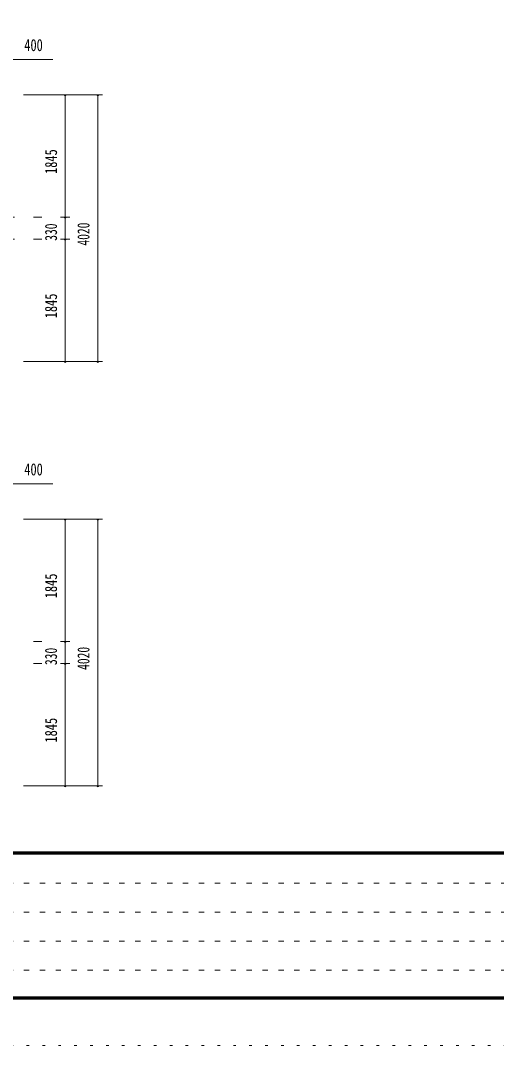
# Model space of a CAD drawing. Units: millimetres, scale not verified. Extents: x -31545 to 31552, y -14700 to 14700.
# Drawn here: x 3581 to 10762, y -14700 to 748 of the extents above; entities that cross this region are included whole.
import ezdxf
from ezdxf.enums import TextEntityAlignment as Align

# ---------------------------------------------------------------- set-up
doc = ezdxf.new("R2010")
doc.units = ezdxf.units.MM
doc.header["$LTSCALE"] = 80
for name, pattern in [('USER1', [3, 1, -2]), ('USER3', [24, 12, -5, 2, -5]), ('USER4', [3, 0.5, -2.5])]:
    doc.linetypes.add(name, pattern=pattern)
for name, color, linetype, lineweight in [('0-3_1-27CENTER', 3, 'USER3', 18), ('0-5_1-57DIM', 3, 'Continuous', 18), ('0-C_F-F1PAPER', 5, 'Continuous', 18), ('0-D_F-E_J_ADD', 5, 'USER4', 18)]:
    doc.layers.add(name, color=color, linetype=linetype, lineweight=lineweight)
doc.styles.add('ＭＳ ゴシック', font='')
doc.styles.get('ＭＳ ゴシック').set_extended_font_data('MS Gothic')

msp = doc.modelspace()

# ---------------------------------------------------------------- linework, layer by layer
at = {"layer": '0-3_1-27CENTER'}
for p, q in [((-7628.18, -2217.46), (3671.82, -2217.46)), ((-7628.18, -2547.46), (3671.82, -2547.46)), ((-5908.18, -8612.46), (3671.81, -8612.46)), ((-5908.18, -8942.46), (3671.81, -8942.46))]:
    msp.add_line(p, q, dxfattribs=at)
at = {"layer": '0-5_1-57DIM'}
for p, q in [((-8027.68, 162.54), (4071.32, 162.54)), ((3626.82, -372.46), (4816.82, -372.46)), ((4270.82, -372.46), (4242.82, -372.46)), ((4256.82, -372.46), (4256.82, -4392.47)), ((4760.82, -372.46), (4732.82, -372.46)), ((4746.82, -372.46), (4746.82, -4392.47)), ((3776.82, -2217.46), (3902.12, -2217.46)), ((4186.82, -2217.46), (4326.82, -2217.46)), ((4270.82, -2217.46), (4242.82, -2217.46)), ((3776.82, -2547.46), (3902.12, -2547.46)), ((4186.82, -2547.46), (4326.82, -2547.46)), ((4270.82, -2547.46), (4242.82, -2547.46)), ((3626.82, -4392.47), (4816.82, -4392.47)), ((4270.82, -4392.47), (4242.82, -4392.47)), ((4760.82, -4392.47), (4732.82, -4392.47)), ((-8027.68, -6232.46), (4071.32, -6232.46)), ((3626.82, -6767.46), (4816.82, -6767.46)), ((4270.82, -6767.46), (4242.82, -6767.46)), ((4256.82, -6767.46), (4256.82, -10787.46)), ((4760.82, -6767.46), (4732.82, -6767.46)), ((4746.82, -6767.46), (4746.82, -10787.46)), ((3776.82, -8612.46), (3902.12, -8612.46)), ((4186.82, -8612.46), (4326.82, -8612.46)), ((4270.82, -8612.46), (4242.82, -8612.46)), ((3776.82, -8942.46), (3902.12, -8942.46)), ((4186.82, -8942.46), (4326.82, -8942.46)), ((4270.82, -8942.46), (4242.82, -8942.46)), ((3626.82, -10787.46), (4816.82, -10787.46)), ((4270.82, -10787.46), (4242.82, -10787.46)), ((4760.82, -10787.46), (4732.82, -10787.46))]:
    msp.add_line(p, q, dxfattribs=at)
for centre in [(4256.82, -372.46), (4746.82, -372.46), (4256.82, -2217.46), (4256.82, -2547.46), (4256.82, -4392.47), (4746.82, -4392.47), (4256.82, -6767.46), (4746.82, -6767.46), (4256.82, -8612.46), (4256.82, -8942.46), (4256.82, -10787.46), (4746.82, -10787.46)]:
    msp.add_arc(centre, 14, 180, 0, dxfattribs=at)
at = {"layer": '0-C_F-F1PAPER'}
for p, q in [((30817.36, -11781), (-9292.64, -11781)), ((30817.36, -11784.5), (-9292.64, -11784.5)), ((30817.36, -11788), (-9292.64, -11788)), ((30817.36, -11791.5), (-9292.64, -11791.5)), ((30817.36, -11795), (-9292.64, -11795)), ((30817.36, -11798.5), (-9292.64, -11798.5)), ((30817.36, -11802), (-9292.64, -11802)), ((30817.36, -11805.5), (-9292.64, -11805.5)), ((30817.36, -11809), (-9292.64, -11809)), ((30817.36, -11812.5), (-9292.64, -11812.5)), ((30817.36, -11816), (-9292.64, -11816)), ((-9327.64, -14000), (30852.36, -14000)), ((-9320.64, -13993), (30845.36, -13993)), ((-9313.64, -13986), (30838.36, -13986)), ((-9306.64, -13979), (30831.36, -13979)), ((-9292.64, -13965), (30817.36, -13965))]:
    msp.add_line(p, q, dxfattribs=at)
at = {"layer": '0-C_F-F1PAPER', "color": 6, "linetype": 'USER1'}
for p, q in [((-9327.64, -12252.8), (16222.36, -12252.8)), ((-9327.64, -12689.6), (16222.37, -12689.6)), ((-9327.64, -13126.4), (16222.37, -13126.4)), ((-9327.64, -13563.2), (12711.17, -13563.2))]:
    msp.add_line(p, q, dxfattribs=at)
at = {"layer": '0-C_F-F1PAPER'}
for points in [[(-9324.14, -13996.5), (30848.86, -13996.5), (30848.86, 14136.5)], [(-9317.14, -13989.5), (30841.86, -13989.5), (30841.86, 14129.5)], [(-9310.14, -13982.5), (30834.86, -13982.5), (30834.86, 14122.5)], [(-9303.14, -13975.5), (30827.86, -13975.5), (30827.86, 14115.5)], [(-9299.64, -13972), (30824.36, -13972), (30824.36, 14112)], [(-9296.14, -13968.5), (30820.86, -13968.5), (30820.86, 14108.5)]]:
    msp.add_lwpolyline(points, dxfattribs=at)
at = {"layer": '0-D_F-E_J_ADD'}
msp.add_line((31552.36, -14700), (-10027.64, -14700), dxfattribs=at)

# ---------------------------------------------------------------- texts
at = {"layer": '0-5_1-57DIM', "color": 7, "style": 'ＭＳ ゴシック', "width": 0.75}
for p in [(3638.89, 232.54), (3638.89, -6162.46)]:
    msp.add_text('400', height=182.3, dxfattribs=at).set_placement(p, align=Align.BOTTOM_LEFT)
at = {"layer": '0-5_1-57DIM', "color": 7, "style": 'ＭＳ ゴシック'}
for s, width, p in [('1845', 0.75, (4186.82, -1564.08)), ('4020', 0.7, (4676.82, -2644.12)), ('330', 0.7, (4186.82, -2571.22)), ('1845', 0.75, (4186.82, -3739.08)), ('1845', 0.75, (4186.82, -7959.07)), ('330', 0.7, (4186.82, -8966.21)), ('4020', 0.7, (4676.82, -9039.11)), ('1845', 0.75, (4186.82, -10134.08))]:
    msp.add_text(s, height=182.3, rotation=90, dxfattribs=dict(at, width=width)).set_placement(p, align=Align.BOTTOM_LEFT)

doc.saveas('drawing.dxf')
